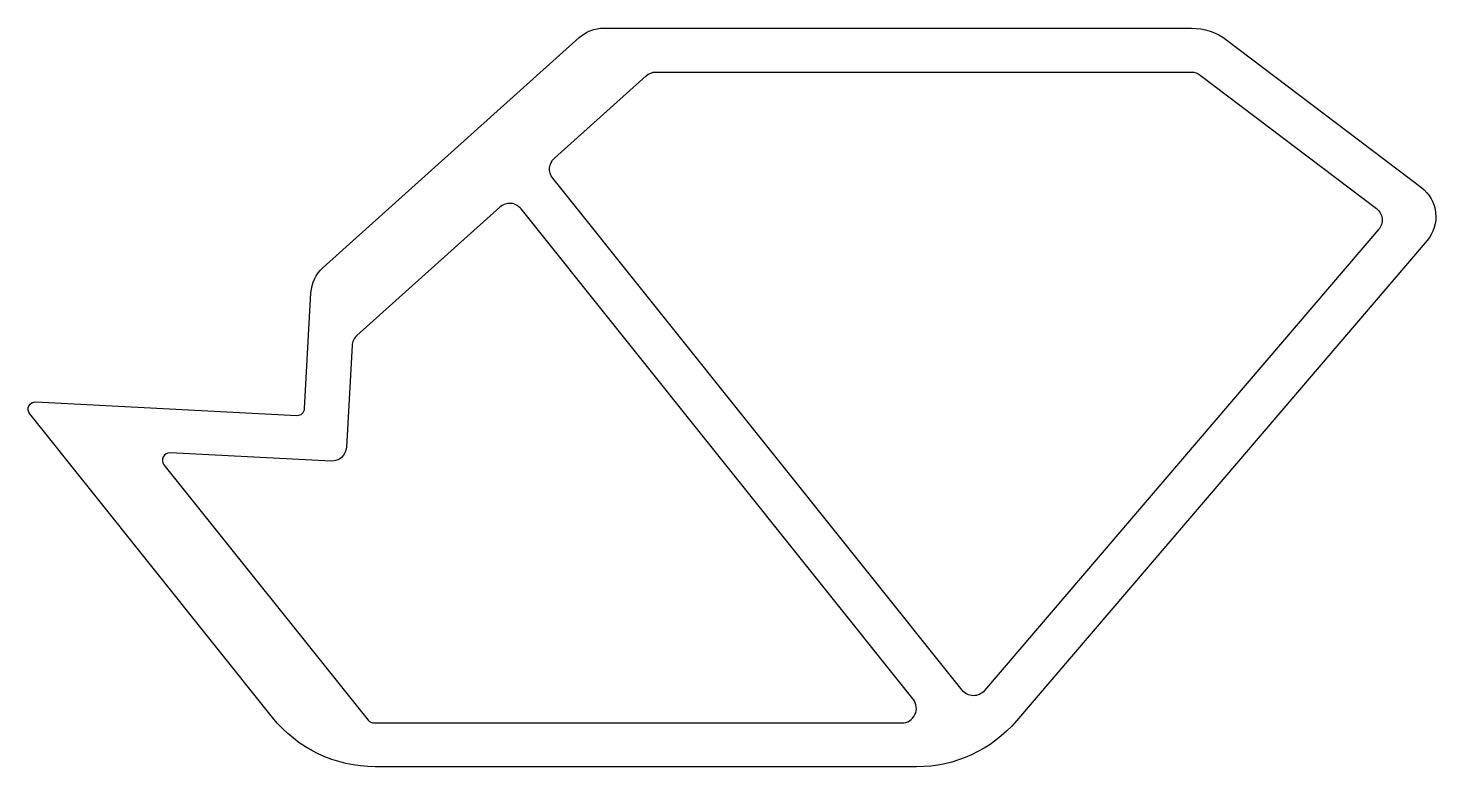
# Model space of a CAD drawing. Extents: x 648.4 to 744.7, y -55.3 to -4.8.
import ezdxf

# ---------------------------------------------------------------- set-up
doc = ezdxf.new("R2010")
doc.units = 0
doc.header["$LTSCALE"] = 15
doc.layers.get('0').update_dxf_attribs({"linetype": 'CONTINUOUS'})

msp = doc.modelspace()

# ---------------------------------------------------------------- linework, layer by layer
at = {"color": 0, "ltscale": 0.05}
for points in [[(716.054, -52.198, -0.219228), (709.214, -55.349), (672.185, -55.349, -0.227838), (665.157, -51.971), (648.554, -31.217, -0.646901), (648.97, -30.406), (666.833, -31.322, 0.413142), (667.358, -30.85), (667.792, -22.942, -0.198679), (668.619, -21.218), (686.147, -5.488, -0.184915), (687.817, -4.849), (728.015, -4.849, -0.163517), (730.431, -5.66), (743.745, -15.747, -0.431664), (744.135, -19.365)], [(712.331, -50.109), (684.329, -15.106, -0.397715), (684.442, -13.737), (690.718, -8.104, -0.184915), (691.386, -7.849), (728.015, -7.849, -0.163517), (728.619, -8.052), (740.665, -17.177, -0.431664), (740.821, -18.624), (713.872, -50.134, -0.47057)], [(658.153, -33.881, 0.646901), (657.737, -34.692), (671.712, -52.161, 0.227838), (672.103, -52.349), (708.201, -52.349, 0.62888), (708.982, -50.724), (682.163, -17.201, 0.430907), (680.714, -17.082), (670.929, -25.863, 0.198679), (670.599, -26.553), (670.217, -33.502, -0.413142), (669.167, -34.445)]]:
    msp.add_lwpolyline(points, format="xyb", close=True, dxfattribs=at)

doc.saveas('drawing.dxf')
